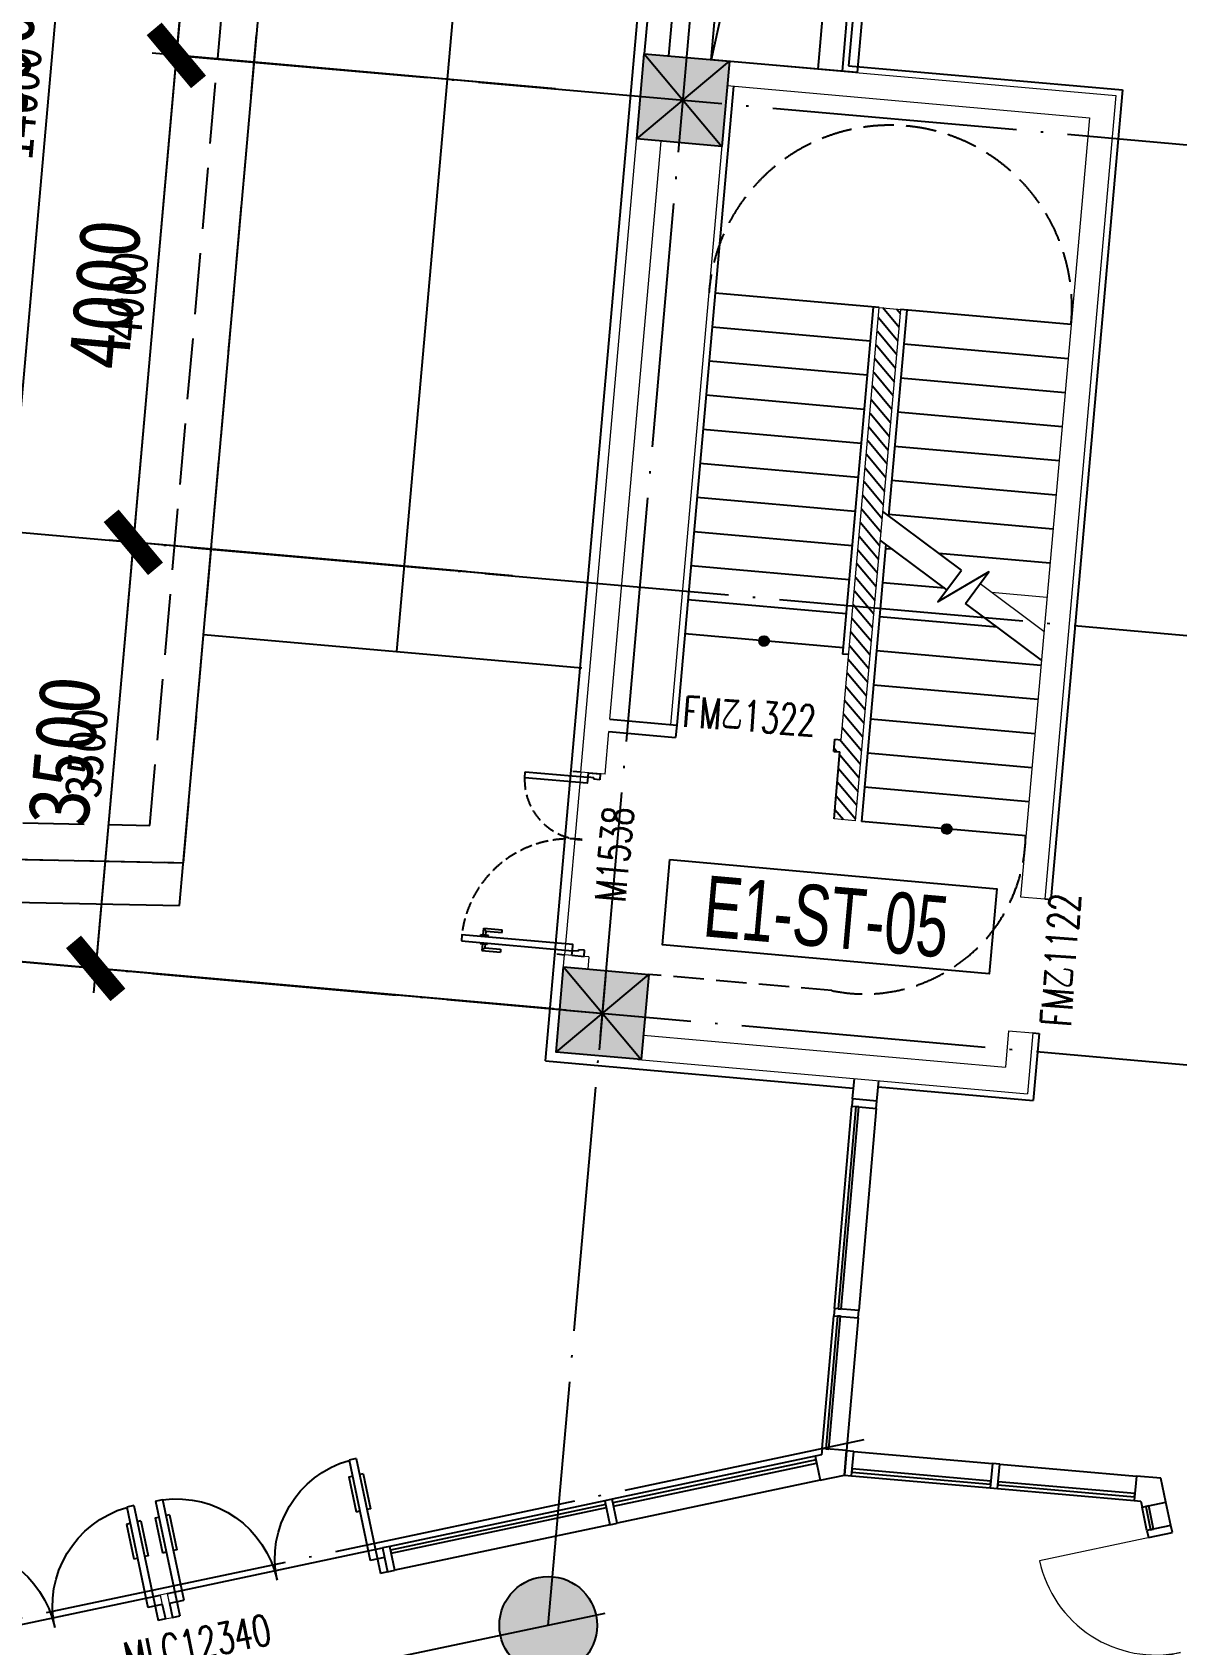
# Model space of a CAD drawing. Header units: millimetres. Extents: x 347599 to 1495443, y -100002 to 152717.
# Drawn here: x 1361493 to 1370861, y 52021 to 65214 of the extents above; entities that cross this region are included whole.
import ezdxf
from ezdxf.enums import TextEntityAlignment as Align

# ---------------------------------------------------------------- set-up
doc = ezdxf.new("R2010")
doc.units = ezdxf.units.MM
doc.header["$LTSCALE"] = 1000
doc.header["$PDMODE"] = 1
for name, pattern in [('DASH', [0.35, 0.25, -0.1]), ('E-RG-1F$0$$0$DOTE', [2.42, 2, -0.2, 0.02, -0.2]), ('XRE1$0$DASH', [0.35, 0.25, -0.1])]:
    doc.linetypes.add(name, pattern=pattern)
doc.layers.get('0').update_dxf_attribs({"linetype": 'CONTINUOUS'})
doc.layers.get('Defpoints').update_dxf_attribs({"linetype": 'CONTINUOUS'})
for name, color, linetype in [('00外装饰面', 21, 'CONTINUOUS'), ('A-------', 18, 'CONTINUOUS'), ('A-SYMB-DOOR', 13, 'CONTINUOUS'), ('A-SYMB-DOOR1', 4, 'CONTINUOUS'), ('A—墙体', 7, 'CONTINUOUS'), ('A—楼梯、电梯、栏杆', 50, 'CONTINUOUS'), ('A—设备管丼、主管符号', 50, 'CONTINUOUS'), ('A—轴线、尺寸', 1, 'CONTINUOUS'), ('A—门窗', 135, 'CONTINUOUS'), ('E-RG-1F$0$A-SYMB', 4, 'CONTINUOUS'), ('E1-RV-1F$0$A-HATH-GRAY', 8, 'CONTINUOUS'), ('E1-RV-1F$0$WRV-1-01-N1$0$AUDIT_D_120618114340-341', 1, 'CONTINUOUS'), ('I—平面—装饰面层线', 192, 'CONTINUOUS'), ('I—平面—门', 22, 'CONTINUOUS'), ('XRE1$0$A-STRS', 50, 'CONTINUOUS'), ('XRE1$0$A-SYMB', 4, 'CONTINUOUS'), ('XRE1$0$A-SYMB-NUMB-T', 4, 'CONTINUOUS'), ('轴线100', 1, 'CONTINUOUS')]:
    doc.layers.add(name, color=color, linetype=linetype)
for name, color, linetype, lineweight in [('E1-RD-1F$0$A-GLAZ-CWMG', 3, 'CONTINUOUS', 5), ('E1-RI-1F$0$A-DOOR', 32, 'CONTINUOUS', 5), ('E1-RV-1F$0$$0$A-FLOR-STRS', 2, 'CONTINUOUS', 5), ('E1-RV-1F$0$$0$A-WALL', 7, 'CONTINUOUS', 5), ('E1-RV-1F$0$$1$A-DOOR', 32, 'CONTINUOUS', 5), ('E1-RV-1F$0$A-WALL', 7, 'CONTINUOUS', 5)]:
    doc.layers.add(name, color=color, linetype=linetype, lineweight=lineweight)
doc.styles.add('ARIAL', font='simhei.ttf', dxfattribs={"width": 0.9})
doc.styles.add('ECADI-TXT', font='simplex.shx', dxfattribs={"bigfont": 'hztxt.shx'})
doc.styles.add('XRE1$0$ECADI-TXT', font='simplex.shx', dxfattribs={"bigfont": 'hztxt.shx'})
doc.styles.add('幼圆', font='SIMYOU_0.TTF', dxfattribs={"width": 0.7})
doc.dimstyles.new('200', dxfattribs={"dimscale": 200, "dimtxt": 2.5, "dimasz": 2, "dimexe": 1, "dimexo": 1, "dimgap": 0.8, "dimtad": 1, "dimdec": 0, "dimdsep": 46, "dimtxsty": 'ARIAL', "dimblk1": 'ARCHTICK', "dimblk2": 'ARCHTICK', "dimsah": 1, "dimcen": -0.9, "dimdle": 1, "dimclrd": 256, "dimclre": 256, "dimclrt": 40, "dimaunit": 1, "dimadec": 0, "dimazin": 0, "dimtfac": 0.35, "dimtdec": 0, "dimtix": 1, "dimtmove": 2, "dimatfit": 3, "dimldrblk": 'ARCHTICK', "dimfxl": 0, "dimtvp": 0.8, "dimtolj": 1, "dimtzin": 0, "dimarcsym": 0})
doc.dimstyles.new('副本 100', dxfattribs={"dimscale": 100, "dimtxt": 2.5, "dimasz": 2, "dimexe": 1, "dimexo": 1, "dimgap": 0.8, "dimtad": 1, "dimdec": 0, "dimdsep": 46, "dimtxsty": 'ARIAL', "dimblk1": 'ARCHTICK', "dimblk2": 'ARCHTICK', "dimsah": 1, "dimcen": -0.9, "dimdle": 1, "dimclrd": 256, "dimclre": 256, "dimclrt": 40, "dimaunit": 1, "dimadec": 0, "dimazin": 0, "dimtfac": 0.35, "dimtdec": 0, "dimtix": 1, "dimtmove": 2, "dimatfit": 3, "dimldrblk": 'ARCHTICK', "dimfxl": 0, "dimtvp": 0.8, "dimtolj": 1, "dimtzin": 0, "dimarcsym": 0})
pattern_1 = [(309.9478286, (7049900.13, 11967515.13), (60.85121053, 50.9658788), [])]

# ---------------------------------------------------------------- blocks, each defined once
blk = doc.blocks.new('E1-RV-1F$0$$0$m1500')
at = {"layer": 'I—平面—门'}
for p, q in [((11840470, -6201074), (11840493, -6201096)), ((11840470, -6201074), (11840470, -6201226)), ((11840525, -6201074), (11840470, -6201074)), ((11840493, -6201096), (11840493, -6201226)), ((11840525, -6201096), (11840493, -6201096)), ((11840525, -6201054), (11840525, -6201116)), ((11840534, -6201054), (11840525, -6201054)), ((11840534, -6201116), (11840525, -6201116)), ((11840589, -6201054), (11840598, -6201054)), ((11840589, -6201116), (11840598, -6201116)), ((11840598, -6201054), (11840598, -6201116)), ((11840598, -6201074), (11840653, -6201074)), ((11840598, -6201096), (11840630, -6201096)), ((11840653, -6201074), (11840630, -6201096)), ((11840630, -6201096), (11840630, -6201226)), ((11840653, -6201074), (11840653, -6201226)), ((11840493, -6201226), (11840470, -6201226)), ((11840630, -6201226), (11840653, -6201226)), ((11840495, -6201812), (11840533, -6201812)), ((11840495, -6201812), (11840495, -6201912)), ((11840533, -6201862), (11840533, -6201812)), ((11841958, -6201862), (11841958, -6201812)), ((11841995, -6201812), (11841958, -6201812)), ((11841995, -6201812), (11841995, -6201912)), ((11840495, -6201912), (11840545, -6201912)), ((11840533, -6201862), (11840545, -6201862)), ((11840545, -6201912), (11840545, -6201862)), ((11841958, -6201862), (11841945, -6201862)), ((11841945, -6201912), (11841945, -6201862)), ((11841995, -6201912), (11841945, -6201912))]:
    blk.add_line(p, q, dxfattribs=at)
for points in [[(11840533, -6200900), (11840533, -6201812), (11840583, -6201812), (11840583, -6200900)], [(11841958, -6201299), (11841958, -6201812), (11841908, -6201812), (11841908, -6201299)]]:
    blk.add_lwpolyline(points, close=True, dxfattribs=at)
at = {"layer": 'I—平面—门', "color": 8, "linetype": 'DASH', "ltscale": 0.4}
for centre, radius, start, end in [((11840558, -6201787), 888, 358.3865, 88.3865), ((11841933, -6201787), 489, 92.9807, 182.9807)]:
    blk.add_arc(centre, radius, start, end, dxfattribs=at)
blk = doc.blocks.new('E1-RV-1F$0$3')
at = {"layer": 'A—楼梯、电梯、栏杆'}
h = blk.add_hatch(color=256, dxfattribs=at)
edge = h.paths.add_edge_path()
edge.add_arc((10773784.9, -7567736.8), 20, 138.7891, 318.7891, ccw=False)
edge.add_arc((10773784.9, -7567736.8), 20, -41.2109, 138.7891, ccw=False)
blk.add_lwpolyline([(10773800, -7567750, -1), (10773769.9, -7567723.7, -1)], format="xyb", close=True, dxfattribs=at)
blk = doc.blocks.new('E1-RI-1F$0$$DORLIB2D$00000011')
for p, q in [((-0.4667, 0.4709), (-0.4667, -0.0625)), ((-0.4667, 0.4709), (-0.4333, 0.4709)), ((-0.4333, 0.4709), (-0.4333, 0.0042)), ((0.4333, 0.4709), (0.4333, 0.0042)), ((0.4667, 0.4709), (0.4333, 0.4709)), ((0.4667, 0.4709), (0.4667, -0.0625)), ((-0.4833, 0.3962), (-0.4833, 0.2346)), ((-0.4833, 0.3962), (-0.4667, 0.3962)), ((-0.4167, 0.3962), (-0.4333, 0.3962)), ((-0.4167, 0.3962), (-0.4167, 0.2346)), ((0.4167, 0.3962), (0.4167, 0.2346)), ((0.4167, 0.3962), (0.4333, 0.3962)), ((0.4833, 0.3962), (0.4667, 0.3962)), ((0.4833, 0.3962), (0.4833, 0.2346)), ((-0.4833, 0.2346), (-0.4667, 0.2346)), ((-0.4167, 0.2346), (-0.4333, 0.2346)), ((0.4167, 0.2346), (0.4333, 0.2346)), ((0.4833, 0.2346), (0.4667, 0.2346)), ((-0.5, 0.0042), (-0.4333, 0.0042)), ((-0.5, 0.0042), (-0.5, -0.0625)), ((0.5, 0.0042), (0.4333, 0.0042)), ((0.5, 0.0042), (0.5, -0.0625)), ((-0.5, -0.0625), (-0.4667, -0.0625)), ((0.5, -0.0625), (0.4667, -0.0625))]:
    blk.add_line(p, q)
for centre, start, end in [((-0.4667, 0.0042), 0, 85.90396), ((0.4667, 0.0042), 94.09604, 180)]:
    blk.add_arc(centre, 0.4667, start, end)
blk = doc.blocks.new('E1-RI-1F$0$RECTANGULAR_MULLION_-_60_M')
at = {"layer": 'A—门窗'}
for p, q in [((65358, 63059), (66433, 62732)), ((65300, 62868), (66374, 62541))]:
    blk.add_line(p, q, dxfattribs=at)
blk = doc.blocks.new('E1-RI-1F$0$MRY_CW-DOOR-2_ALUMINUM_-_1')
at = {"layer": 'E1-RI-1F$0$A-DOOR'}
for p, q in [((-970, 12.7), (-970, 979.525)), ((970, 12.7), (970, 985.875))]:
    blk.add_line(p, q, dxfattribs=at)
for centre, radius, start, end in [((-970, 12.7), 966.825, 360, 90), ((970, 12.7), 973.175, 90, 180)]:
    blk.add_arc(centre, radius, start, end, dxfattribs=at)
blk = doc.blocks.new('E1-RI-1F$0$RECTANGULAR_MULLION_-_60_H')
at = {"layer": 'A—门窗'}
for p, q in [((64211, 63409), (65301, 63077)), ((64153, 63217), (65242, 62886))]:
    blk.add_line(p, q, dxfattribs=at)
blk = doc.blocks.new('_ArchTick')
at = {"color": 0, "linetype": 'ByBlock', "const_width": 0.4}
blk.add_lwpolyline([(-0.5, -0.5), (0.5, 0.5)], dxfattribs=at)
blk = doc.blocks.new('*D235')
at = {"layer": 'A—轴线、尺寸', "linetype": 'ByBlock', "lineweight": -2}
for p, q in [((1367146, 68338), (1367719, 74812)), ((1367502, 74631), (1413223, 70589)), ((1412469, 64331), (1413042, 70806))]:
    blk.add_line(p, q, dxfattribs=at)
at = {"layer": 'Defpoints', "color": 0, "linetype": 'ByBlock'}
for p in [(1413024, 70606), (1367129, 68139), (1412452, 64132)]:
    blk.add_point(p, dxfattribs=at)
at = {"layer": 'A—轴线、尺寸', "linetype": 'ByBlock', "lineweight": -2, "xscale": 400, "yscale": 400, "zscale": 400}
for p, rotation in [((1367701, 74613), 174.9478286049915), ((1413024, 70606), 354.9478286049914)]:
    blk.add_blockref('_ArchTick', p, dxfattribs=dict(at, rotation=rotation))
at = {"layer": 'A—轴线、尺寸', "color": 40, "linetype": 'ByBlock', "insert": (1390399, 73021), "char_height": 500, "attachment_point": 5, "rotation": 354.9478, "style": 'ARIAL'}
blk.add_mtext('\\A1;45500', dxfattribs=at)
blk = doc.blocks.new('*D283')
at = {"layer": 'A—轴线、尺寸', "linetype": 'ByBlock', "lineweight": -2}
for p, q in [((1362339, 61240), (1361995, 57355)), ((1364940, 60809), (1362122, 61059)), ((1364632, 57323), (1361813, 57572))]:
    blk.add_line(p, q, dxfattribs=at)
at = {"layer": 'Defpoints', "color": 0, "linetype": 'ByBlock'}
for p in [(1365139, 60792), (1362013, 57555), (1364831, 57305)]:
    blk.add_point(p, dxfattribs=at)
at = {"layer": 'A—轴线、尺寸', "linetype": 'ByBlock', "lineweight": -2, "xscale": 400, "yscale": 400, "zscale": 400}
for p, rotation in [((1362321, 61041), 84.94782860218014), ((1362013, 57555), 264.9478286021802)]:
    blk.add_blockref('_ArchTick', p, dxfattribs=dict(at, rotation=rotation))
at = {"layer": 'A—轴线、尺寸', "color": 40, "linetype": 'ByBlock', "insert": (1361756, 59334), "char_height": 500, "attachment_point": 5, "rotation": 84.9478, "style": 'ARIAL'}
blk.add_mtext('\\A1;3500', dxfattribs=at)
blk = doc.blocks.new('*D284')
at = {"layer": 'A—轴线、尺寸', "linetype": 'ByBlock', "lineweight": -2}
for p, q in [((1362252, 71789), (1360984, 57445)), ((1366994, 71169), (1362035, 71607)), ((1365761, 57223), (1360802, 57662))]:
    blk.add_line(p, q, dxfattribs=at)
at = {"layer": 'Defpoints', "color": 0, "linetype": 'ByBlock'}
for p in [(1367193, 71151), (1361001, 57644), (1365961, 57206)]:
    blk.add_point(p, dxfattribs=at)
at = {"layer": 'A—轴线、尺寸', "linetype": 'ByBlock', "lineweight": -2, "xscale": 400, "yscale": 400, "zscale": 400}
for p, rotation in [((1362234, 71590), 84.94782860218014), ((1361001, 57644), 264.9478286021802)]:
    blk.add_blockref('_ArchTick', p, dxfattribs=dict(at, rotation=rotation))
at = {"layer": 'A—轴线、尺寸', "color": 40, "linetype": 'ByBlock', "insert": (1361207, 64653), "char_height": 500, "attachment_point": 5, "rotation": 84.9478, "style": 'ARIAL'}
blk.add_mtext('\\A1;14000', dxfattribs=at)
blk = doc.blocks.new('*D323')
at = {"layer": 'A—轴线、尺寸', "linetype": 'ByBlock', "lineweight": -2}
for p, q in [((1363263, 71699), (1362656, 64826)), ((1366248, 71235), (1363046, 71518)), ((1365675, 64760), (1362474, 65043))]:
    blk.add_line(p, q, dxfattribs=at)
at = {"layer": 'Defpoints', "color": 0, "linetype": 'ByBlock'}
for p in [(1366447, 71217), (1362673, 65025), (1365875, 64742)]:
    blk.add_point(p, dxfattribs=at)
at = {"layer": 'A—轴线、尺寸', "linetype": 'ByBlock', "lineweight": -2, "xscale": 400, "yscale": 400, "zscale": 400}
for p, rotation in [((1363246, 71500), 84.94782860218014), ((1362673, 65025), 264.9478286021802)]:
    blk.add_blockref('_ArchTick', p, dxfattribs=dict(at, rotation=rotation))
at = {"layer": 'A—轴线、尺寸', "color": 40, "linetype": 'ByBlock', "insert": (1362548, 68299), "char_height": 500, "attachment_point": 5, "rotation": 84.9478, "style": 'ARIAL'}
blk.add_mtext('\\A1;6500', dxfattribs=at)
blk = doc.blocks.new('*D324')
at = {"layer": 'A—轴线、尺寸', "linetype": 'ByBlock', "lineweight": -2}
for p, q in [((1362691, 65225), (1362303, 60842)), ((1365675, 64760), (1362474, 65043)), ((1365323, 60776), (1362122, 61059))]:
    blk.add_line(p, q, dxfattribs=at)
at = {"layer": 'Defpoints', "color": 0, "linetype": 'ByBlock'}
for p in [(1365875, 64742), (1362321, 61041), (1365522, 60758)]:
    blk.add_point(p, dxfattribs=at)
at = {"layer": 'A—轴线、尺寸', "linetype": 'ByBlock', "lineweight": -2, "xscale": 400, "yscale": 400, "zscale": 400}
for p, rotation in [((1362673, 65025), 84.94782860218014), ((1362321, 61041), 264.9478286021802)]:
    blk.add_blockref('_ArchTick', p, dxfattribs=dict(at, rotation=rotation))
at = {"layer": 'A—轴线、尺寸', "color": 40, "linetype": 'ByBlock', "insert": (1362086, 63070), "char_height": 500, "attachment_point": 5, "rotation": 84.9478, "style": 'ARIAL'}
blk.add_mtext('\\A1;4000', dxfattribs=at)
blk = doc.blocks.new('E-RG-1F$0$十字坐标点')
at = {"layer": 'E-RG-1F$0$A-SYMB'}
for points in [[(-98, 284), (98, -284)], [(-284, -98), (284, 98)]]:
    blk.add_lwpolyline(points, dxfattribs=at)
blk = doc.blocks.new('XRE1$0$ECADI-TAG-CODE')
at = {"layer": 'XRE1$0$A-SYMB-NUMB-T', "color": 1}
blk.add_lwpolyline([(0.92, 3.5), (14.352, 3.5), (14.352, 0), (0.92, 0)], close=True, dxfattribs=at)
at = {"layer": 'XRE1$0$A-SYMB-NUMB-T', "style": 'XRE1$0$ECADI-TXT', "width": 0.7}
blk.add_attdef('CODE', text='', height=2.5, dxfattribs=at).set_placement((7.5, 1.75), align=Align.MIDDLE_CENTER)
blk = doc.blocks.new('ECADI-TAG-DOOR')
blk = doc.blocks.new('*D483')
at = {"layer": 'Defpoints', "color": 0, "linetype": 'Continuous'}
for p in [(1413024, 70606), (1367129, 68139), (1412452, 64132)]:
    blk.add_point(p, dxfattribs=at)
at = {"layer": '轴线100', "linetype": 'Continuous', "lineweight": -2}
for p, q in [((1367137, 68238), (1367710, 74713)), ((1367601, 74622), (1413124, 70598)), ((1412461, 64232), (1413033, 70706))]:
    blk.add_line(p, q, dxfattribs=at)
at = {"layer": '轴线100', "linetype": 'Continuous', "lineweight": -2, "xscale": 200, "yscale": 200, "zscale": 200}
for p, rotation in [((1367701, 74613), 174.9478286059472), ((1413024, 70606), 354.9478286059472)]:
    blk.add_blockref('_ArchTick', p, dxfattribs=dict(at, rotation=rotation))
at = {"layer": '轴线100', "color": 40, "linetype": 'Continuous', "insert": (1390383, 72841), "char_height": 300, "attachment_point": 5, "rotation": 354.9478, "style": 'ARIAL'}
blk.add_mtext('\\A1;45500', dxfattribs=at)
blk = doc.blocks.new('*D529')
at = {"layer": 'Defpoints', "color": 0, "linetype": 'Continuous'}
for p in [(1365139, 60792), (1362013, 57555), (1364831, 57305)]:
    blk.add_point(p, dxfattribs=at)
at = {"layer": '轴线100', "linetype": 'Continuous', "lineweight": -2}
for p, q in [((1362330, 61141), (1362004, 57455)), ((1365040, 60801), (1362221, 61050)), ((1364731, 57314), (1361913, 57563))]:
    blk.add_line(p, q, dxfattribs=at)
at = {"layer": '轴线100', "linetype": 'Continuous', "lineweight": -2, "xscale": 200, "yscale": 200, "zscale": 200}
for p, rotation in [((1362321, 61041), 84.94782860217653), ((1362013, 57555), 264.9478286021765)]:
    blk.add_blockref('_ArchTick', p, dxfattribs=dict(at, rotation=rotation))
at = {"layer": '轴线100', "color": 40, "linetype": 'Continuous', "insert": (1361936, 59318), "char_height": 300, "attachment_point": 5, "rotation": 84.9478, "style": 'ARIAL'}
blk.add_mtext('\\A1;3500', dxfattribs=at)
blk = doc.blocks.new('*D530')
at = {"layer": 'Defpoints', "color": 0, "linetype": 'Continuous'}
for p in [(1367193, 71151), (1361001, 57644), (1365961, 57206)]:
    blk.add_point(p, dxfattribs=at)
at = {"layer": '轴线100', "linetype": 'Continuous', "lineweight": -2}
for p, q in [((1362243, 71689), (1360993, 57544)), ((1367094, 71160), (1362135, 71598)), ((1365861, 57214), (1360902, 57653))]:
    blk.add_line(p, q, dxfattribs=at)
at = {"layer": '轴线100', "linetype": 'Continuous', "lineweight": -2, "xscale": 200, "yscale": 200, "zscale": 200}
for p, rotation in [((1362234, 71590), 84.94782860217653), ((1361001, 57644), 264.9478286021765)]:
    blk.add_blockref('_ArchTick', p, dxfattribs=dict(at, rotation=rotation))
at = {"layer": '轴线100', "color": 40, "linetype": 'Continuous', "insert": (1361387, 64637), "char_height": 300, "attachment_point": 5, "rotation": 84.9478, "style": 'ARIAL'}
blk.add_mtext('\\A1;14000', dxfattribs=at)
blk = doc.blocks.new('*D567')
at = {"layer": 'Defpoints', "color": 0, "linetype": 'Continuous'}
for p in [(1366447, 71217), (1362673, 65025), (1365875, 64742)]:
    blk.add_point(p, dxfattribs=at)
at = {"layer": '轴线100', "linetype": 'Continuous', "lineweight": -2}
for p, q in [((1363254, 71600), (1362664, 64926)), ((1366347, 71226), (1363146, 71509)), ((1365775, 64751), (1362574, 65034))]:
    blk.add_line(p, q, dxfattribs=at)
at = {"layer": '轴线100', "linetype": 'Continuous', "lineweight": -2, "xscale": 200, "yscale": 200, "zscale": 200}
for p, rotation in [((1363246, 71500), 84.94782860217653), ((1362673, 65025), 264.9478286021765)]:
    blk.add_blockref('_ArchTick', p, dxfattribs=dict(at, rotation=rotation))
at = {"layer": '轴线100', "color": 40, "linetype": 'Continuous', "insert": (1362729, 68283), "char_height": 300, "attachment_point": 5, "rotation": 84.9478, "style": 'ARIAL'}
blk.add_mtext('\\A1;6500', dxfattribs=at)
blk = doc.blocks.new('*D568')
at = {"layer": 'Defpoints', "color": 0, "linetype": 'Continuous'}
for p in [(1365875, 64742), (1362321, 61041), (1365522, 60758)]:
    blk.add_point(p, dxfattribs=at)
at = {"layer": '轴线100', "linetype": 'Continuous', "lineweight": -2}
for p, q in [((1362682, 65125), (1362312, 60941)), ((1365775, 64751), (1362574, 65034)), ((1365423, 60767), (1362221, 61050))]:
    blk.add_line(p, q, dxfattribs=at)
at = {"layer": '轴线100', "linetype": 'Continuous', "lineweight": -2, "xscale": 200, "yscale": 200, "zscale": 200}
for p, rotation in [((1362673, 65025), 84.94782860217653), ((1362321, 61041), 264.9478286021765)]:
    blk.add_blockref('_ArchTick', p, dxfattribs=dict(at, rotation=rotation))
at = {"layer": '轴线100', "color": 40, "linetype": 'Continuous', "insert": (1362266, 63054), "char_height": 300, "attachment_point": 5, "rotation": 84.9478, "style": 'ARIAL'}
blk.add_mtext('\\A1;4000', dxfattribs=at)

msp = doc.modelspace()

# ---------------------------------------------------------------- hatches: boundary and pattern name
at = {"layer": 'A-------'}
for points in [[(1366502.4, 65038.3), (1367199.7, 64976.6), (1367138.1, 64279.4), (1366440.8, 64341)], [(1365841.9, 57567.4), (1366539.2, 57505.8), (1366477.6, 56808.5), (1365780.3, 56870.2)]]:
    msp.add_hatch(color=256, dxfattribs=at).paths.add_polyline_path(points)
h = msp.add_hatch(color=256, dxfattribs=at)
edge = h.paths.add_edge_path()
edge.add_arc((1365717, 52179.7), 400, 0, 360)
at = {"layer": 'E1-RV-1F$0$A-HATH-GRAY'}
h = msp.add_hatch(dxfattribs=at)
h.set_pattern_fill('ANSI31', color=256, scale=50, angle=-89.9844, style=0)
h.set_pattern_definition(pattern_1)
h.paths.add_polyline_path([(1368231.1, 58762), (1368385.7, 60504.8), (1368211.4, 60520.2), (1368114.3, 59425.3), (1368064.5, 59429.7), (1368060.4, 59383.3), (1368060.4, 59383.3), (1368055.7, 59330.1), (1368105.4, 59325.7), (1368056.8, 58777.5)])
h.paths.add_polyline_path([(1368385.7, 60504.8), (1368602.1, 62945.6), (1368427.8, 62961.1), (1368211.4, 60520.2)])
h = msp.add_hatch(dxfattribs=at)
h.set_pattern_fill('ANSI31', color=256, scale=50, angle=-89.9844, style=0)
h.set_pattern_definition(pattern_1)
h.paths.add_polyline_path([(1368231.1, 58762), (1368385.7, 60504.8), (1368211.4, 60520.2), (1368114.3, 59425.3), (1368064.5, 59429.7), (1368060.4, 59383.3), (1368060.4, 59383.3), (1368055.7, 59330.1), (1368105.4, 59325.7), (1368056.8, 58777.5)])
h.paths.add_polyline_path([(1368385.7, 60504.8), (1368602.1, 62945.6), (1368427.8, 62961.1), (1368211.4, 60520.2)])

# ---------------------------------------------------------------- linework, layer by layer
at = {"elevation": 0}
for points in [[(1366502.4, 65038.3), (1367199.7, 64976.6), (1367138.1, 64279.4), (1366440.8, 64341)], [(1365841.9, 57567.4), (1366539.2, 57505.8), (1366477.6, 56808.5), (1365780.3, 56870.2)]]:
    msp.add_lwpolyline(points, close=True, dxfattribs=at)
msp.add_circle((1365717, 52179.7, 0), 400)
at = {"layer": '00外装饰面', "linetype": 'ByBlock', "ltscale": 5}
for p, q in [((1365693.6, 56797.5), (1367081.4, 72495.7)), ((1365982.8, 59161.2), (1365916.9, 59167)), ((1365786.5, 57672.7), (1365850.8, 57667)), ((1365693.6, 56797.5), (1368213.6, 56574.7))]:
    msp.add_line(p, q, dxfattribs=at)
at = {"layer": 'A—墙体'}
for p, q in [((1367013.2, 70815.8), (1366502.4, 65038.3)), ((1366860.2, 66813.7), (1366701.7, 65020.7)), ((1368080.4, 66705.8), (1367921.9, 64912.7)), ((1368279.6, 66688.2), (1368121.1, 64895.1)), ((1366221.8, 59592.8), (1366768.4, 59544.3)), ((1366768.4, 59544.3), (1366759.5, 59444.7)), ((1366213, 59493.2), (1366759.5, 59444.7)), ((1368054.5, 59330.2), (1368063.3, 59429.8)), ((1368063.3, 59429.8), (1368113, 59425.4)), ((1368054.5, 59330.2), (1368104.2, 59325.8)), ((1368055.6, 58777.6), (1368104.2, 59325.8))]:
    msp.add_line(p, q, dxfattribs=at)
at = {"layer": 'A—楼梯、电梯、栏杆', "linetype": 'DASH', "ltscale": 2}
for p, q in [((1362456.8, 58725.2), (1363946, 75554.3)), ((1362456.8, 58725.2), (1363946, 75554.3)), ((1362730.9, 58419.7), (1364218.4, 75229)), ((1357918.3, 58815.3), (1362456.8, 58725.2)), ((1357918.3, 58815.3), (1362456.8, 58725.2)), ((1357674.1, 58520), (1362730.9, 58419.7))]:
    msp.add_line(p, q, dxfattribs=at)
at = {"layer": 'A—楼梯、电梯、栏杆'}
for p, q in [((1367232, 64773), (1366768.4, 59544.3)), ((1368426.6, 62961.2), (1367081.9, 63080.4)), ((1368426.6, 62961.2), (1367081.9, 63080.4)), ((1368376.8, 62965.6), (1368125, 60126.8)), ((1368376.8, 62965.6), (1368125, 60126.8)), ((1368650.7, 62941.4), (1368501.4, 61257.4)), ((1368650.7, 62941.4), (1368501.4, 61257.4)), ((1369995.8, 62822), (1368600.9, 62945.7)), ((1369995.8, 62822), (1368600.9, 62945.7)), ((1368352.1, 62686.7), (1367057.2, 62801.5)), ((1368352.1, 62686.7), (1367057.2, 62801.5)), ((1369971.2, 62543.1), (1368626, 62662.4)), ((1369971.2, 62543.1), (1368626, 62662.4)), ((1368327.3, 62407.8), (1367032.5, 62522.6)), ((1368327.3, 62407.8), (1367032.5, 62522.6)), ((1369946.5, 62264.2), (1368601.2, 62383.5)), ((1369946.5, 62264.2), (1368601.2, 62383.5)), ((1368302.6, 62128.9), (1367007.7, 62243.7)), ((1368302.6, 62128.9), (1367007.7, 62243.7)), ((1369921.9, 61985.3), (1368576.5, 62104.6)), ((1369921.9, 61985.3), (1368576.5, 62104.6)), ((1368277.8, 61850), (1366983, 61964.8)), ((1368277.8, 61850), (1366983, 61964.8)), ((1369897.2, 61706.4), (1368551.8, 61825.7)), ((1369897.2, 61706.4), (1368551.8, 61825.7)), ((1368253.1, 61571.1), (1366958.3, 61685.9)), ((1368253.1, 61571.1), (1366958.3, 61685.9)), ((1369872.5, 61427.5), (1368527, 61546.8)), ((1369872.5, 61427.5), (1368527, 61546.8)), ((1368228.4, 61292.2), (1366933.5, 61407)), ((1368228.4, 61292.2), (1366933.5, 61407)), ((1369098.3, 60813.5), (1368454.3, 61292.4)), ((1369098.3, 60813.5), (1368454.3, 61292.4)), ((1369847.9, 61148.6), (1368502.3, 61267.9)), ((1369847.9, 61148.6), (1368502.3, 61267.9)), ((1368203.6, 61013.3), (1366908.8, 61128.1)), ((1368203.6, 61013.3), (1366908.8, 61128.1)), ((1368480.6, 61023.5), (1368279.7, 58757.7)), ((1368480.6, 61023.5), (1368279.7, 58757.7)), ((1368979, 60653), (1368433.5, 61058.6)), ((1368979, 60653), (1368433.5, 61058.6)), ((1368533.8, 60984), (1368477.6, 60989)), ((1368533.8, 60984), (1368477.6, 60989)), ((1368178.9, 60734.4), (1366884.1, 60849.2)), ((1368178.9, 60734.4), (1366884.1, 60849.2)), ((1369823.2, 60869.6), (1368914.4, 60950.2)), ((1369823.2, 60869.6), (1368914.4, 60950.2)), ((1368963, 60664.8), (1368452.8, 60710.1)), ((1368963, 60664.8), (1368452.8, 60710.1)), ((1368154.2, 60455.5), (1366859.3, 60570.3)), ((1368154.2, 60455.5), (1366859.3, 60570.3)), ((1369392.3, 60345.7), (1368428.1, 60431.2)), ((1369392.3, 60345.7), (1368428.1, 60431.2)), ((1369753.2, 60077.3), (1369131.4, 60539.6)), ((1369753.2, 60077.3), (1369131.4, 60539.6)), ((1368129.4, 60176.6), (1366834.6, 60291.4)), ((1368129.4, 60176.6), (1366834.6, 60291.4)), ((1368174.8, 60122.3), (1368125, 60126.8)), ((1368174.8, 60122.3), (1368125, 60126.8)), ((1369749.3, 60032.9), (1368403.4, 60152.3)), ((1369749.3, 60032.9), (1368403.4, 60152.3)), ((1369724.6, 59754), (1368378.6, 59873.4)), ((1369724.6, 59754), (1368378.6, 59873.4)), ((1369699.9, 59475.1), (1368353.9, 59594.5)), ((1369699.9, 59475.1), (1368353.9, 59594.5)), ((1369675.3, 59196.2), (1368329.2, 59315.5)), ((1369675.3, 59196.2), (1368329.2, 59315.5)), ((1369650.6, 58917.3), (1368304.4, 59036.6)), ((1369650.6, 58917.3), (1368304.4, 59036.6)), ((1369626, 58638.3), (1368279.7, 58757.7)), ((1369626, 58638.3), (1368279.7, 58757.7))]:
    msp.add_line(p, q, dxfattribs=at)
at = {"layer": 'A—楼梯、电梯、栏杆', "linetype": 'XRE1$0$DASH'}
msp.add_line((1368036.9, 57373.4), (1366539.2, 57505.8), dxfattribs=at)
msp.add_line((1368036.9, 57373.4), (1366539.2, 57505.8), dxfattribs=at)
at = {"layer": 'A—楼梯、电梯、栏杆'}
for points in [[(1364477, 60147.7), (1365799.4, 75089.3)], [(1369131.4, 60539.6), (1369323.7, 60798.2), (1368905.8, 60554.5), (1369098.3, 60813.5)], [(1369131.4, 60539.6), (1369323.7, 60798.2), (1368905.8, 60554.5), (1369098.3, 60813.5)]]:
    msp.add_lwpolyline(points, dxfattribs=at)
for points in [[(1369155.5, 60989.8, 0, 40, 0), (1369168.7, 61139.2, 0, 0, 0), (1369392.3, 63668.2, 0, 0, 0), (1367798.6, 63809.1, 0, 0, 0), (1367482.5, 60234, 0, 0, 0)], [(1368952.8, 58698, 0, 0, 0), (1369085, 60191.4, 40, 0, 0), (1369098.2, 60340.8, 0, 0, 0)], [(1368952.8, 58698, 0, 0, 0), (1369085, 60191.4, 40, 0, 0), (1369098.2, 60340.8, 0, 0, 0)]]:
    msp.add_lwpolyline(points, format="xyseb", dxfattribs=at)
at = {"layer": 'A—楼梯、电梯、栏杆', "linetype": 'XRE1$0$DASH'}
for centre, radius, start, end in [((1368514.9, 62965.9), 1487.6, 354.45264, 175.41156), ((1368514.9, 62965.9), 1487.6, 354.45264, 175.41156), ((1368307.2, 58662.8), 1317.4, 258.15895, 358.94247), ((1368307.2, 58662.8), 1317.4, 258.15895, 358.94247)]:
    msp.add_arc(centre, radius, start, end, dxfattribs=at)
at = {"layer": 'A—设备管丼、主管符号'}
msp.add_lwpolyline([(1367208.8, 66782.9), (1368404.1, 66677.2), (1368245.6, 64884.2), (1367050.3, 64989.9)], close=True, dxfattribs=at)
msp.add_lwpolyline([(1368404.1, 66677.2), (1367393, 66554.8), (1367050.3, 64989.9)], dxfattribs=at)
at = {"layer": 'A—轴线、尺寸', "linetype": 'E-RG-1F$0$$0$DOTE'}
for p, q in [((1365717, 52179.7), (1367814.8, 75908.2)), ((1362735, 65020), (1380765.8, 63426)), ((1360377.7, 61212.8), (1418216.3, 56099.5)), ((1360069.5, 57726.4), (1417916.1, 52612.4)), ((1368299.4, 53697.4), (1323685.8, 44253)), ((1366180.7, 52277.8), (1323881.5, 43323.4))]:
    msp.add_line(p, q, dxfattribs=at)
at = {"layer": 'A—门窗'}
for p, q in [((1368207.8, 56486.4), (1368222.7, 56654.2)), ((1368407.1, 56469), (1368421.9, 56636.6)), ((1368207.8, 56486.4), (1368202.6, 56426.6)), ((1368407.1, 56469), (1368207.8, 56486.4)), ((1368401.9, 56409.3), (1368407.1, 56469)), ((1368058.4, 54772.9), (1368202.6, 56426.6)), ((1368233, 56424), (1368088.8, 54770.3)), ((1368114.1, 54768), (1368258.3, 56421.8)), ((1368202.6, 56426.6), (1368401.9, 56409.3)), ((1368258.3, 56421.8), (1368233, 56424)), ((1368401.9, 56409.3), (1368257.6, 54755.5)), ((1368088.8, 54770.3), (1368114.1, 54768)), ((1367958.4, 53626.4), (1368053.2, 54713.1)), ((1368083.6, 54710.5), (1367988.8, 53623.7)), ((1368014.1, 53621.5), (1368108.9, 54708.3)), ((1368108.9, 54708.3), (1368083.6, 54710.5)), ((1368252.4, 54695.8), (1368157.6, 53609)), ((1367988.8, 53623.7), (1368014.1, 53621.5)), ((1367902, 53562.7), (1366239.4, 53210.8)), ((1367908.3, 53532.8), (1366245.7, 53180.9)), ((1366251, 53156), (1367913.6, 53508)), ((1367913.6, 53508), (1367908.3, 53532.8)), ((1368204.8, 53459.2), (1368202.6, 53433.9)), ((1368202.6, 53433.9), (1369337.4, 53334.9)), ((1369339.6, 53360.3), (1368204.8, 53459.2)), ((1367943.4, 53367.1), (1366280.8, 53015.1)), ((1369337.4, 53334.9), (1369339.6, 53360.3)), ((1369399.4, 53355), (1369397.2, 53329.7)), ((1369397.2, 53329.7), (1370516.1, 53232.2)), ((1370518.3, 53257.5), (1369399.4, 53355)), ((1370530.8, 53401), (1370513.4, 53201.7)), ((1370731.1, 53383.5), (1370530.8, 53401)), ((1370772.7, 53186.8), (1370731.1, 53383.5)), ((1366180.7, 53198.3), (1364419.7, 52825.5)), ((1366245.7, 53180.9), (1366251, 53156)), ((1370513.4, 53201.7), (1370566.1, 53197.1)), ((1370516.1, 53232.2), (1370518.3, 53257.5)), ((1370566.1, 53197.1), (1370577.1, 53145.4)), ((1370577.1, 53145.4), (1370772.7, 53186.8)), ((1370812.8, 52997.4), (1370772.7, 53186.8)), ((1366187, 53168.4), (1364426, 52795.7)), ((1364431.3, 52770.8), (1366192.3, 53143.6)), ((1366192.3, 53143.6), (1366187, 53168.4)), ((1370617.2, 52956), (1370577.1, 53145.4)), ((1370631.8, 53156.9), (1370607, 53151.7)), ((1370607, 53151.7), (1370647.1, 52962.3)), ((1370671.9, 52967.6), (1370631.8, 53156.9)), ((1366222.1, 53002.7), (1364461.1, 52629.9)), ((1370647.1, 52962.3), (1370671.9, 52967.6)), ((1364426, 52795.7), (1364431.3, 52770.8))]:
    msp.add_line(p, q, dxfattribs=at)
at = {"layer": 'A—门窗', "extrusion": (0, 0, -1)}
for p, q in [((1368058.4, 54772.9), (1368053.2, 54713.1)), ((1368257.6, 54755.5), (1368058.4, 54772.9)), ((1368252.4, 54695.8), (1368257.6, 54755.5)), ((1368053.2, 54713.1), (1368252.4, 54695.8)), ((1367953.8, 53573.7), (1367902, 53562.7)), ((1367958.4, 53626.4), (1367953.8, 53573.7)), ((1368157.6, 53609), (1367958.4, 53626.4)), ((1368140.2, 53408.7), (1368157.6, 53609)), ((1368157.5, 53607.9), (1368140.2, 53408.7)), ((1368217.3, 53602.7), (1368157.5, 53607.9)), ((1368199.9, 53403.5), (1368217.3, 53602.7)), ((1367902, 53562.7), (1367943.4, 53367.1)), ((1369352.1, 53503.8), (1369334.8, 53304.5)), ((1369411.9, 53498.5), (1369352.1, 53503.8)), ((1369394.5, 53299.3), (1369411.9, 53498.5)), ((1367943.4, 53367.1), (1368140.2, 53408.7)), ((1368140.2, 53408.7), (1368199.9, 53403.5)), ((1369334.8, 53304.5), (1369394.5, 53299.3)), ((1366239.4, 53210.8), (1366180.7, 53198.3)), ((1366180.7, 53198.3), (1366222.1, 53002.7)), ((1366280.8, 53015.1), (1366239.4, 53210.8)), ((1366222.1, 53002.7), (1366280.8, 53015.1)), ((1370812.8, 52997.4), (1370617.2, 52956)), ((1370617.2, 52956), (1370629.6, 52897.3)), ((1370629.6, 52897.3), (1370825.3, 52938.7)), ((1370825.3, 52938.7), (1370812.8, 52997.4)), ((1364419.7, 52825.5), (1364361, 52813.1)), ((1364361, 52813.1), (1364402.4, 52617.4)), ((1364461.1, 52629.9), (1364419.7, 52825.5)), ((1364402.4, 52617.4), (1364461.1, 52629.9))]:
    msp.add_line(p, q, dxfattribs=at)
at = {"layer": 'Defpoints'}
for p, q in [((1366440.8, 64341, 0), (1367199.7, 64976.6, 0)), ((1366502.4, 65038.3, 0), (1367138.1, 64279.4, 0)), ((1365841.9, 57567.4, 0), (1366477.6, 56808.5, 0)), ((1365780.3, 56870.2, 0), (1366539.2, 57505.8, 0))]:
    msp.add_line(p, q, dxfattribs=at)
at = {"layer": 'E1-RD-1F$0$A-GLAZ-CWMG', "color": 8, "extrusion": (0, 0, -1)}
for p, q in [((1362600, 52440.3), (1362541.3, 52427.9)), ((1362541.3, 52427.9), (1362582.7, 52232.2)), ((1362641.4, 52244.7), (1362600, 52440.3)), ((1362582.7, 52232.2), (1362641.4, 52244.7))]:
    msp.add_line(p, q, dxfattribs=at)
at = {"layer": 'E1-RV-1F$0$$0$A-FLOR-STRS'}
for p, q in [((1367182.2, 64777.4), (1366718.5, 59548.7)), ((1367182.2, 64777.4), (1366718.5, 59548.7)), ((1367232, 64773), (1366768.4, 59544.3)), ((1369773.9, 60311.1), (1369250.8, 60700.1)), ((1369773.9, 60311.1), (1369250.8, 60700.1)), ((1369798.6, 60590.7), (1369343.6, 60631.1)), ((1369798.6, 60590.7), (1369343.6, 60631.1))]:
    msp.add_line(p, q, dxfattribs=at)
at = {"layer": 'E1-RV-1F$0$$0$A-WALL', "lineweight": 13}
for p, q in [((1365982.8, 59161.2), (1366502.4, 65038.3)), ((1365982.8, 59161.2), (1366502.4, 65038.3)), ((1366221.8, 59592.8), (1366640, 64323.4)), ((1366221.8, 59592.8), (1366640, 64323.4)), ((1366182.1, 59143.6), (1366213, 59493.2)), ((1366182.1, 59143.6), (1366213, 59493.2)), ((1365839.8, 57542.5), (1365850.8, 57667)), ((1365839.8, 57542.5), (1365850.8, 57667))]:
    msp.add_line(p, q, dxfattribs=at)
at = {"layer": 'E1-RV-1F$0$$0$A-WALL'}
for p, q in [((1366502.4, 65038.3), (1370362.4, 64697)), ((1366502.4, 65038.3), (1370362.4, 64697)), ((1367182.1, 64777.4), (1370145.5, 64515.4)), ((1367182.1, 64777.4), (1370145.5, 64515.4)), ((1370362.4, 64697), (1369781.2, 58122.7)), ((1370362.4, 64697), (1369781.2, 58122.7)), ((1370145.5, 64515.4), (1369581.9, 58140.3)), ((1370145.5, 64515.4), (1369581.9, 58140.3)), ((1368113, 59425.4), (1368426.6, 62961.2)), ((1368113, 59425.4), (1368426.6, 62961.2)), ((1368600.9, 62945.7), (1368229.9, 58762.2)), ((1368600.9, 62945.7), (1368229.9, 58762.2)), ((1368426.6, 62961.2), (1368600.9, 62945.7)), ((1368426.6, 62961.2), (1368600.9, 62945.7)), ((1366182.1, 59143.6), (1365982.8, 59161.2)), ((1366182.1, 59143.6), (1365982.8, 59161.2)), ((1368229.9, 58762.2), (1368055.6, 58777.6)), ((1368229.9, 58762.2), (1368055.6, 58777.6)), ((1369581.9, 58140.3), (1369781.2, 58122.7)), ((1369581.9, 58140.3), (1369781.2, 58122.7)), ((1366050, 57649.4), (1365850.8, 57667)), ((1366050, 57649.4), (1365850.8, 57667)), ((1366050, 57649.4), (1366041.2, 57549.8)), ((1366050, 57649.4), (1366041.2, 57549.8)), ((1366495.2, 57007.7), (1369458.7, 56745.7)), ((1366495.2, 57007.7), (1369458.7, 56745.7)), ((1369485.1, 57044.6), (1369458.7, 56745.7)), ((1369485.1, 57044.6), (1369458.7, 56745.7)), ((1369485.1, 57044.6), (1369684.3, 57027)), ((1369485.1, 57044.6), (1369684.3, 57027)), ((1369684.3, 57027), (1369640.3, 56528.9)), ((1369684.3, 57027), (1369640.3, 56528.9)), ((1366452.7, 56810.7), (1369640.3, 56528.9)), ((1366452.7, 56810.7), (1369640.3, 56528.9))]:
    msp.add_line(p, q, dxfattribs=at)
at = {"layer": 'E1-RV-1F$0$$1$A-DOOR'}
msp.add_line((1365982.9, 59161.2), (1365850.8, 57667), dxfattribs=at)
msp.add_line((1365982.9, 59161.2), (1365850.8, 57667), dxfattribs=at)
at = {"layer": 'E1-RV-1F$0$A-WALL'}
for p, q in [((1366221.8, 59592.8), (1366768.4, 59544.3)), ((1366768.4, 59544.3), (1366759.5, 59444.7)), ((1366213, 59493.2), (1366759.5, 59444.7)), ((1368054.5, 59330.2), (1368063.3, 59429.8)), ((1368063.3, 59429.8), (1368113, 59425.4)), ((1368054.5, 59330.2), (1368104.2, 59325.8)), ((1368055.6, 58777.6), (1368104.2, 59325.8))]:
    msp.add_line(p, q, dxfattribs=at)
at = {"layer": 'I—平面—装饰面层线'}
for p, q in [((1368325, 66634), (1368175.3, 64940.6)), ((1368175.3, 64940.6), (1370416.6, 64742.5)), ((1370416.6, 64742.5), (1369831, 58118.3)), ((1369781.2, 58122.7), (1369831, 58118.3)), ((1369684.3, 57027), (1369734.1, 57022.6)), ((1369734.1, 57022.6), (1369685.7, 56474.7)), ((1368417.5, 56586.8), (1369685.7, 56474.7))]:
    msp.add_line(p, q, dxfattribs=at)
at = {"layer": 'I—平面—门'}
for p, q in [((1362600, 52440.3), (1364361, 52813.1)), ((1360780.4, 52055.1), (1362541.3, 52427.9))]:
    msp.add_line(p, q, dxfattribs=at)
at = {"layer": 'XRE1$0$A-STRS'}
for p, q in [((1362700, 58070.3), (1364218.4, 75229)), ((1362896.2, 60287.4), (1365990.8, 60013.8)), ((1357366.2, 58526.1), (1362730.9, 58419.7)), ((1357440.6, 58174.6), (1362700, 58070.3))]:
    msp.add_line(p, q, dxfattribs=at)
at = {"layer": '轴线100', "linetype": 'E-RG-1F$0$$0$DOTE'}
for p, q in [((1365717, 52179.7), (1367814.8, 75908.2)), ((1362735, 65020), (1380765.8, 63426)), ((1360377.7, 61212.8), (1417658.7, 56148.8)), ((1360069.5, 57726.4), (1417350.5, 52662.4)), ((1368299.4, 53697.4), (1323685.8, 44253)), ((1366180.7, 52277.8), (1323881.5, 43323.4))]:
    msp.add_line(p, q, dxfattribs=at)

# ---------------------------------------------------------------- block references
at = {"layer": 'A-SYMB-DOOR'}
ref = msp.add_blockref('ECADI-TAG-DOOR', (1367165.2, 59026.3), dxfattribs=dict(at, xscale=100.0000000022705, yscale=100.0000000022704, zscale=100.0000000022704, rotation=84.6926003870176))
ref.add_attrib('门窗主编号1', 'M1538', dxfattribs={"height": 250, "rotation": 84.6926, "style": 'ECADI-TXT', "width": 0.7}).set_placement((1366418.6, 58864.7), align=Align.RIGHT)
ref = msp.add_blockref('ECADI-TAG-DOOR', (1365990.1, 52639.5), dxfattribs=dict(at, xscale=100.0000000022704, yscale=100.0000000022704, zscale=100.0000000022704, rotation=11.39460398765382))
ref.add_attrib('门窗主编号1', 'MLC12340', dxfattribs={"height": 250, "rotation": 11.3946, "style": 'ECADI-TXT', "width": 0.7}).set_placement((1363465, 52027.8), align=Align.RIGHT)
at = {"layer": 'A-SYMB-DOOR1'}
ref = msp.add_blockref('ECADI-TAG-DOOR', (1368076.3, 58713.1), dxfattribs=dict(at, xscale=100.0000000022703, yscale=100.0000000022703, zscale=100.0000000022703, rotation=355.9347502422735))
ref.add_attrib('门窗主编号1', 'FM乙1322', dxfattribs={"layer": 'A-SYMB-DOOR', "height": 250, "rotation": 355.93475, "style": 'ECADI-TXT', "width": 0.7}).set_placement((1367898.6, 59456), align=Align.RIGHT)
ref = msp.add_blockref('ECADI-TAG-DOOR', (1370815.6, 58336.7), dxfattribs=dict(at, xscale=100.0000000022703, yscale=100.0000000022703, zscale=100.0000000022703, rotation=85.93475024227354))
ref.add_attrib('门窗主编号1', 'FM乙1122', dxfattribs={"layer": 'A-SYMB-DOOR', "height": 250, "rotation": 85.93475, "style": 'ECADI-TXT', "width": 0.7}).set_placement((1370072.7, 58158.9), align=Align.RIGHT)
at = {"layer": 'A—楼梯、电梯、栏杆', "xscale": 1.999999999999999, "yscale": 1.999999999999999, "zscale": 1.999999999999999, "rotation": 264.9480574202628}
msp.add_blockref('E1-RV-1F$0$3', (18341613, 20191285.3), dxfattribs=at)
msp.add_blockref('E1-RV-1F$0$3', (18341613, 20191285.3), dxfattribs=at)
at = {"layer": 'A—门窗', "rotation": 11.95264847506873}
for name in ['E1-RI-1F$0$RECTANGULAR_MULLION_-_60_H', 'E1-RI-1F$0$RECTANGULAR_MULLION_-_60_M']:
    msp.add_blockref(name, (1318530.6, -21729.6), dxfattribs=at)
at = {"layer": 'Defpoints', "color": 1, "rotation": 335.9498730248836}
msp.add_blockref('E-RG-1F$0$十字坐标点', (1366159.8, 57188), dxfattribs=at)
at = {"layer": 'E1-RV-1F$0$$1$A-DOOR', "rotation": 84.94782846445553}
msp.add_blockref('E1-RV-1F$0$$0$m1500', (-5854514, -11190682.9), dxfattribs=at)
msp.add_blockref('E1-RV-1F$0$$0$m1500', (-5854514, -11190682.9), dxfattribs=at)
at = {"layer": 'E1-RV-1F$0$WRV-1-01-N1$0$AUDIT_D_120618114340-341', "xscale": 1.999999999999999, "yscale": 1.999999999999999, "zscale": 1.999999999999999, "rotation": 264.9480574202628}
msp.add_blockref('E1-RV-1F$0$3', (18343107.9, 20189747.3), dxfattribs=at)
msp.add_blockref('E1-RV-1F$0$3', (18343107.9, 20189747.3), dxfattribs=at)
at = {"layer": 'I—平面—门', "xscale": -1800, "yscale": 1800, "zscale": -1800, "rotation": 11.95264846989255}
for p in [(1363498.7, 52541), (1361679, 52155.8)]:
    msp.add_blockref('E1-RI-1F$0$$DORLIB2D$00000011', p, dxfattribs=at)
at = {"layer": 'I—平面—门', "rotation": 101.9526484750685}
msp.add_blockref('E1-RI-1F$0$MRY_CW-DOOR-2_ALUMINUM_-_1', (1370903.9, 51963.8), dxfattribs=at)
at = {"layer": 'XRE1$0$A-SYMB'}
ref = msp.add_blockref('XRE1$0$ECADI-TAG-CODE', (1366467.6, 57763.5), dxfattribs=dict(at, xscale=200.0000000186264, yscale=200.0000000186264, zscale=200.0000000186264, rotation=354.9322269364027))
ref.add_attrib('CODE', 'E1-ST-05', dxfattribs={"layer": 'XRE1$0$A-SYMB-NUMB-T', "color": 40, "height": 500, "rotation": 354.93223, "style": '幼圆', "width": 0.7}).set_placement((1367992.6, 57979.6), align=Align.MIDDLE_CENTER)

# ---------------------------------------------------------------- dimensions: what is measured, and where the dimension line sits
at = {"layer": 'A—轴线、尺寸', "linetype": 'ByBlock'}
for base, p1, p2, angle, picture, middle in [((1413024.2, 70606.4), (1367128.6, 68138.9), (1412451.8, 64132), 174.94783, '*D235', (1390398.9, 73021)), ((1361001.4, 57644), (1367193.4, 71151.2), (1365960.5, 57205.6), 84.94783, '*D284', (1361206.7, 64653.2)), ((1362673.2, 65025.5), (1366447.1, 71217.2), (1365874.7, 64742.4), 84.94783, '*D323', (1362548.2, 68299.2)), ((1362320.9, 61041), (1365874.7, 64742.4), (1365522.4, 60758), 84.94783, '*D324', (1362085.8, 63069.6)), ((1362012.7, 57554.6), (1365139.1, 60791.8), (1364830.9, 57305.4), 84.94783, '*D283', (1361755.6, 59334.2))]:
    dim = msp.add_linear_dim(base=base, p1=p1, p2=p2, angle=angle, dimstyle='200', dxfattribs=at)
    dim.commit()
    dim.dimension.update_dxf_attribs({"geometry": picture, "text_midpoint": middle})
at = {"layer": '轴线100', "linetype": 'Continuous'}
for base, p1, p2, angle, picture, middle in [((1413024.2, 70606.4), (1367128.6, 68138.9), (1412451.8, 64132), 174.94783, '*D483', (1390383, 72840.6)), ((1361001.4, 57644), (1367193.4, 71151.2), (1365960.5, 57205.6), 84.94783, '*D530', (1361387.1, 64637.2)), ((1362673.2, 65025.5), (1366447.1, 71217.2), (1365874.7, 64742.4), 84.94783, '*D567', (1362728.6, 68283.2)), ((1362320.9, 61041), (1365874.7, 64742.4), (1365522.4, 60758), 84.94783, '*D568', (1362266.3, 63053.6)), ((1362012.7, 57554.6), (1365139.1, 60791.8), (1364830.9, 57305.4), 84.94783, '*D529', (1361936, 59318.2))]:
    dim = msp.add_linear_dim(base=base, p1=p1, p2=p2, angle=angle, dimstyle='副本 100', override={"dimtxt": 3}, dxfattribs=at)
    dim.commit()
    dim.dimension.update_dxf_attribs({"geometry": picture, "text_midpoint": middle})

doc.saveas('drawing.dxf')
